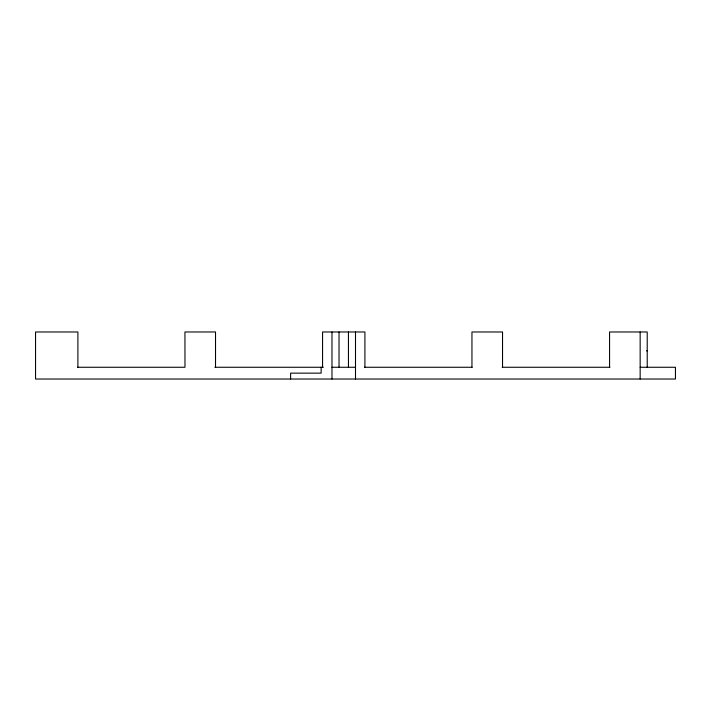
<?xml version="1.0" encoding="UTF-8"?>
<svg xmlns="http://www.w3.org/2000/svg" width="711" height="711" viewBox="0 0 711 711"><rect width="100%" height="100%" fill="white"/><g stroke="black" fill="none" stroke-linecap="round" stroke-linejoin="round"><path stroke-width="1.07" d="M646.548 350.834L647.223 350.834M77.615 367.267L184.984 367.267L184.94 331.975L215.522 331.975L215.522 367.267M214.873 367.267L323.363 367.267M331.975 367.267L355.5 367.267M364.459 367.267L472.193 367.267M502.179 367.267L609.922 367.267M640.158 367.267L675.45 367.267L675.45 379.025L35.55 379.025L35.55 331.975L77.899 331.975L77.899 367.267M647.223 367.267L647.223 331.975L609.576 331.975L609.576 367.267M640.158 331.975L640.158 379.025M502.535 367.267L502.535 331.975L471.953 331.975L471.953 367.267M364.912 367.267L364.912 331.975L322.563 331.975L322.563 367.267M355.5 331.975L355.5 379.025M348.443 331.975L348.443 367.267M339.031 331.975L339.031 367.267M331.975 331.975L331.975 379.025M321.141 367.267L321.141 373.142L290.612 373.142L290.612 379.025"/></g></svg>
